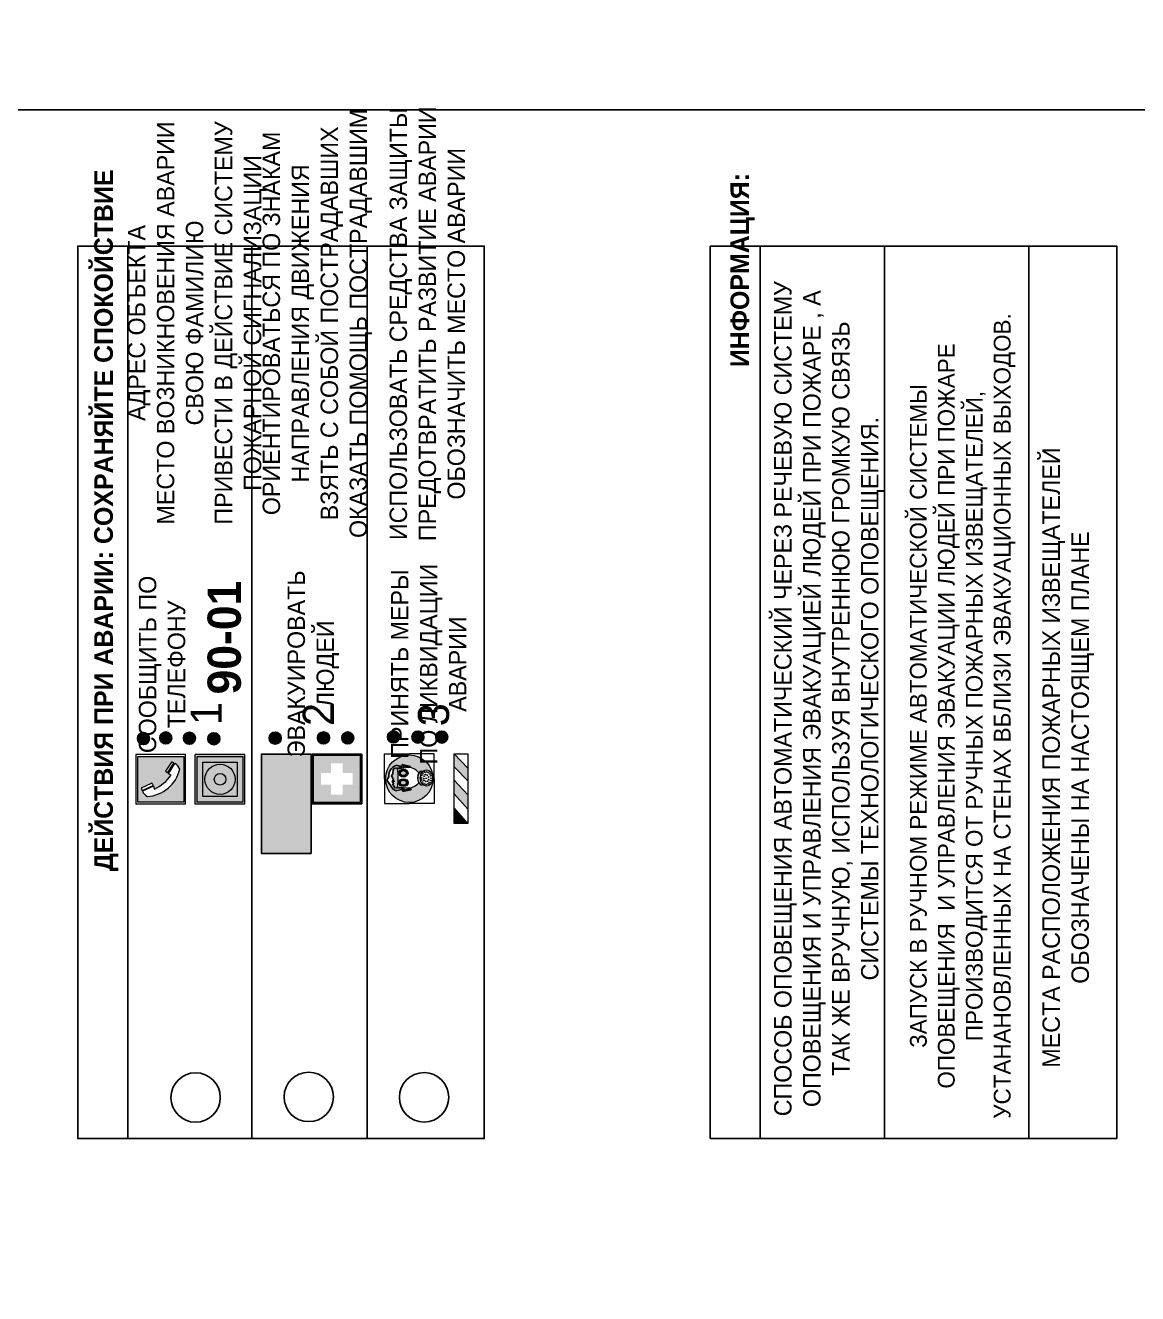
# Model space of a CAD drawing. Header units: millimetres. Extents: x 13810 to 67229, y 12374 to 21950.
# Drawn here: x 21984.7 to 22163.8, y 13961.7 to 14166 of the extents above; entities that cross this region are included whole.
import ezdxf

# ---------------------------------------------------------------- set-up
doc = ezdxf.new("R2010")
doc.units = ezdxf.units.MM
doc.styles.add('обычный', font='arial.ttf')

# ---------------------------------------------------------------- blocks, each defined once
blk = doc.blocks.new('A$C38D26F80')
h = blk.add_hatch(color=5)
h.dxf.hatch_style = 1
h.paths.add_polyline_path([(-8.77, -4.48, 1), (-0.19, -4.48, 1)])
h.paths.add_polyline_path([(-6.75, -3.58), (-6.75, -3.31), (-6.62, -3.22), (-6.5, -3.22), (-6.42, -3.3), (-6.39, -3.28), (-6.59, -2.23), (-6.59, -2.01), (-6.38, -1.58), (-4.76, -0.4), (-4.13, -0.79, -0.362848), (-2.1, -2.1, -0.201049), (-2.17, -2.48, 0.085434), (-2.26, -3.13), (-1.9, -3.16), (-2.25, -4.7), (-2.4, -4.59), (-2.43, -4.34), (-2.36, -4.34), (-2.14, -3.34), (-2.47, -3.42), (-2.58, -1.95), (-2.77, -1.58), (-3.58, -1.52), (-3.92, -1.26), (-5.05, -1.73), (-4.87, -1.39), (-5.41, -1.6), (-5.41, -1.46), (-6.13, -1.87), (-6.18, -3.5), (-6.56, -3.47), (-6.37, -4.59), (-6.16, -4.43), (-6.16, -4.66), (-6.36, -4.79), (-6.37, -4.8), (-6.51, -4.76)], flags=16)
h.paths.add_polyline_path([(-6.51, -4.76), (-6.36, -4.79), (-6.37, -4.8)], flags=0)
h.paths.add_polyline_path([(-5.92, -2.34, 0.089508), (-2.67, -2.35), (-2.48, -3.88, -0.268602), (-3.4, -6.18, 0.262449), (-5.2, -6.18, -0.268602), (-6.11, -3.88)], flags=16)
edge = h.paths.add_edge_path(flags=16)
edge.add_ellipse((-5.19, -3.41), major_axis=(0, 0.842), ratio=0.848992, start_angle=0, end_angle=360)
edge = h.paths.add_edge_path(flags=0)
edge.add_ellipse((-5.19, -3.39), major_axis=(0, 0.665), ratio=0.853798, start_angle=0, end_angle=360)
edge = h.paths.add_edge_path(flags=0)
edge.add_ellipse((-5.19, -3.4), major_axis=(0, 0.528), ratio=0.864094, start_angle=0, end_angle=360)
edge = h.paths.add_edge_path(flags=16)
edge.add_ellipse((-3.47, -3.4), major_axis=(0, 0.842), ratio=0.848992, start_angle=0, end_angle=360)
h.paths.add_polyline_path([(-3.13, -6.45), (-3.13, -6.84, 0.383174), (-5.57, -6.85), (-5.57, -6.49, -0.369952)], flags=16)
edge = h.paths.add_edge_path(flags=0)
edge.add_ellipse((-3.47, -3.39), major_axis=(0, 0.665), ratio=0.853798, start_angle=0, end_angle=360)
edge = h.paths.add_edge_path(flags=0)
edge.add_ellipse((-3.47, -3.4), major_axis=(0, 0.528), ratio=0.864094, start_angle=0, end_angle=360)
edge = h.paths.add_edge_path(flags=16)
edge.add_ellipse((-4.34, -7.57), major_axis=(-1.48, 0), ratio=0.744955, start_angle=0, end_angle=360)
h.paths.add_polyline_path([(-5.01, -6.85, -1), (-5.15, -6.85, -1)], flags=0)
h.paths.add_polyline_path([(-5.33, -7.14, -1), (-5.47, -7.14, -1)], flags=0)
h.paths.add_polyline_path([(-4.61, -6.71, -1), (-4.74, -6.71, -1)], flags=16)
h.paths.add_polyline_path([(-5.43, -7.51, -1), (-5.57, -7.51, -1)], flags=0)
h.paths.add_polyline_path([(-4.26, -6.67, -1), (-4.4, -6.67, -1)], flags=16)
h.paths.add_polyline_path([(-4.74, -7.14, -1), (-4.88, -7.14, -1)], flags=0)
h.paths.add_polyline_path([(-4.93, -7.43, -1), (-5.07, -7.43, -1)], flags=0)
h.paths.add_polyline_path([(-4.41, -7.07, -1), (-4.54, -7.07, -1)], flags=0)
h.paths.add_polyline_path([(-5.33, -7.87, -1), (-5.46, -7.87, -1)], flags=0)
h.paths.add_polyline_path([(-3.8, -6.71, -1), (-3.94, -6.71, -1)], flags=16)
h.paths.add_polyline_path([(-4.85, -7.78, -1), (-4.98, -7.78, -1)], flags=0)
h.paths.add_polyline_path([(-3.96, -7.14, -1), (-4.1, -7.14, -1)], flags=0)
h.paths.add_polyline_path([(-4.33, -7.53, -1), (-4.47, -7.53, -1)], flags=0)
h.paths.add_polyline_path([(-5.09, -8.12, -1), (-5.23, -8.12, -1)], flags=0)
h.paths.add_polyline_path([(-3.5, -6.94, -1), (-3.64, -6.94, -1)], flags=0)
h.paths.add_polyline_path([(-4.54, -7.97, -1), (-4.68, -7.97, -1)], flags=0)
h.paths.add_polyline_path([(-3.66, -7.39, -1), (-3.8, -7.39, -1)], flags=0)
h.paths.add_polyline_path([(-4.73, -8.35, -1), (-4.86, -8.35, -1)], flags=0)
h.paths.add_polyline_path([(-4.09, -7.96, -1), (-4.23, -7.96, -1)], flags=0)
h.paths.add_polyline_path([(-3.77, -7.74, -1), (-3.91, -7.74, -1)], flags=0)
h.paths.add_polyline_path([(-3.22, -7.27, -1), (-3.35, -7.27, -1)], flags=0)
h.paths.add_polyline_path([(-4.34, -8.4, -1), (-4.47, -8.4, -1)], flags=0)
h.paths.add_polyline_path([(-3.16, -7.61, -1), (-3.3, -7.61, -1)], flags=0)
h.paths.add_polyline_path([(-3.9, -8.35, -1), (-4.04, -8.35, -1)], flags=0)
h.paths.add_polyline_path([(-3.32, -7.91, -1), (-3.46, -7.91, -1)], flags=0)
h.paths.add_polyline_path([(-3.55, -8.23, -1), (-3.69, -8.23, -1)], flags=0)
at = {"color": 5, "lineweight": 5}
for p, q in [((-4.48, 0), (-8.96, 0)), ((-8.96, 0), (-8.96, -4.48)), ((-4.48, 0), (0, 0)), ((0, 0), (0, -4.48)), ((-6.59, -2.01), (-6.38, -1.58)), ((-6.59, -2.23), (-6.59, -2.01)), ((-6.39, -3.28), (-6.59, -2.23)), ((-6.38, -1.58), (-4.76, -0.4)), ((-6.13, -1.87), (-6.18, -3.5)), ((-5.41, -1.46), (-6.13, -1.87)), ((-4.87, -1.39), (-5.41, -1.6)), ((-5.41, -1.6), (-5.41, -1.46)), ((-3.92, -1.26), (-5.05, -1.73)), ((-5.05, -1.73), (-4.87, -1.39)), ((-4.76, -0.4), (-4.13, -0.79)), ((-3.58, -1.52), (-3.92, -1.26)), ((-2.77, -1.58), (-3.58, -1.52)), ((-2.58, -1.95), (-2.77, -1.58)), ((-2.47, -3.42), (-2.58, -1.95)), ((-8.96, -8.96), (-8.96, -4.48)), ((-6.75, -3.31), (-6.62, -3.22)), ((-6.75, -3.58), (-6.75, -3.31)), ((-6.51, -4.76), (-6.75, -3.58)), ((-6.62, -3.22), (-6.5, -3.22)), ((-6.18, -3.5), (-6.56, -3.47)), ((-6.56, -3.47), (-6.37, -4.59)), ((-6.5, -3.22), (-6.42, -3.3)), ((-6.42, -3.3), (-6.39, -3.28)), ((-6.37, -4.59), (-6.16, -4.43)), ((-6.16, -4.43), (-6.16, -4.66)), ((-5.92, -2.34), (-6.11, -3.88)), ((-2.67, -2.34), (-2.48, -3.88)), ((-2.14, -3.34), (-2.47, -3.42)), ((-2.43, -4.34), (-2.4, -4.59)), ((-2.43, -4.34), (-2.36, -4.34)), ((-2.36, -4.34), (-2.14, -3.34)), ((-1.9, -3.16), (-2.26, -3.13)), ((-2.25, -4.7), (-1.9, -3.16)), ((0, -8.96), (0, -4.48)), ((-6.37, -4.8), (-6.51, -4.76)), ((-6.16, -4.66), (-6.37, -4.8)), ((-5.57, -6.49), (-5.57, -6.85)), ((-3.13, -6.45), (-3.13, -6.84)), ((-2.4, -4.59), (-2.25, -4.7)), ((-4.48, -8.96), (-8.96, -8.96)), ((-4.48, -8.96), (0, -8.96))]:
    blk.add_line(p, q, dxfattribs=at)
at = {"color": 5}
for p, q in [((-6.59, -2.01), (-6.38, -1.58)), ((-6.59, -2.23), (-6.59, -2.01)), ((-6.39, -3.28), (-6.59, -2.23)), ((-6.38, -1.58), (-4.76, -0.4)), ((-6.13, -1.87), (-6.18, -3.5)), ((-5.41, -1.46), (-6.13, -1.87)), ((-4.87, -1.39), (-5.41, -1.6)), ((-5.41, -1.6), (-5.41, -1.46)), ((-3.92, -1.26), (-5.05, -1.73)), ((-5.05, -1.73), (-4.87, -1.39)), ((-4.76, -0.4), (-4.13, -0.79)), ((-3.58, -1.52), (-3.92, -1.26)), ((-2.77, -1.58), (-3.58, -1.52)), ((-2.58, -1.95), (-2.77, -1.58)), ((-2.47, -3.42), (-2.58, -1.95)), ((-6.75, -3.31), (-6.62, -3.22)), ((-6.75, -3.58), (-6.75, -3.31)), ((-6.51, -4.76), (-6.75, -3.58)), ((-6.62, -3.22), (-6.5, -3.22)), ((-6.18, -3.5), (-6.56, -3.47)), ((-6.56, -3.47), (-6.37, -4.59)), ((-6.5, -3.22), (-6.42, -3.3)), ((-6.42, -3.3), (-6.39, -3.28)), ((-6.37, -4.59), (-6.16, -4.43)), ((-6.16, -4.43), (-6.16, -4.66)), ((-2.14, -3.34), (-2.47, -3.42)), ((-2.4, -4.59), (-2.43, -4.34)), ((-2.43, -4.34), (-2.36, -4.34)), ((-2.36, -4.34), (-2.14, -3.34)), ((-2.26, -3.13), (-1.9, -3.16)), ((-1.9, -3.16), (-2.25, -4.7)), ((-6.37, -4.8), (-6.51, -4.76)), ((-6.36, -4.79), (-6.51, -4.76)), ((-6.16, -4.66), (-6.37, -4.8)), ((-6.16, -4.66), (-6.36, -4.79)), ((-2.25, -4.7), (-2.4, -4.59))]:
    blk.add_line(p, q, dxfattribs=at)
at = {"color": 5, "lineweight": 5}
for centre, radius in [((-4.48, -4.48), 4.29), ((-5.08, -6.85), 0.0678), ((-4.67, -6.71), 0.0678), ((-4.33, -6.67), 0.0678), ((-3.87, -6.71), 0.0678), ((-5.5, -7.51), 0.0678), ((-5.4, -7.14), 0.0678), ((-5.4, -7.87), 0.0678), ((-5.16, -8.12), 0.0678), ((-5, -7.43), 0.0678), ((-4.91, -7.78), 0.0678), ((-4.81, -7.14), 0.0678), ((-4.79, -8.35), 0.0678), ((-4.61, -7.97), 0.0678), ((-4.47, -7.07), 0.0678), ((-4.4, -7.53), 0.0678), ((-4.4, -8.4), 0.0678), ((-4.16, -7.96), 0.0678), ((-4.03, -7.14), 0.0678), ((-3.97, -8.35), 0.0678), ((-3.84, -7.74), 0.0678), ((-3.73, -7.39), 0.0678), ((-3.62, -8.23), 0.0678), ((-3.57, -6.94), 0.0678), ((-3.39, -7.91), 0.0678), ((-3.28, -7.27), 0.0678), ((-3.23, -7.61), 0.0678)]:
    blk.add_circle(centre, radius, dxfattribs=at)
at = {"color": 5}
for centre, radius, start, end in [((-3.89, -2.66), 1.88, 17.387, 97.1599), ((-2.6, -2.2), 0.511, 326.3906, 11.8614), ((-0.35, -3.07), 1.91, 162.2553, 181.7878)]:
    blk.add_arc(centre, radius, start, end, dxfattribs=at)
at = {"color": 5, "lineweight": 5}
for centre, radius, start, end in [((-2.6, -2.2), 0.513, 326.4781, 11.7739), ((-3.66, -4.24), 2.47, 171.573, 231.7124), ((-4.28, 6.66), 9.15, 259.6987, 280.1569), ((-4.93, -4.24), 2.47, 308.2876, 8.427), ((-0.47, -3.05), 1.79, 161.5846, 182.4584), ((-4.33, -7.88), 1.87, 50.358, 131.5662), ((-4.34, -8.2), 1.82, 48.4943, 132.3565), ((-4.3, -7.78), 1.83, 60.5889, 119.4111)]:
    blk.add_arc(centre, radius, start, end, dxfattribs=at)
for centre, major_axis, ratio in [((-5.19, -3.41), (0, 0.842), 0.848992), ((-5.19, -3.39), (0, 0.665), 0.853798), ((-5.19, -3.4), (0, 0.528), 0.864094), ((-3.47, -3.4), (0, 0.842), 0.848992), ((-3.47, -3.39), (0, 0.665), 0.853798), ((-3.47, -3.4), (0, 0.528), 0.864094), ((-4.34, -7.57), (-1.48, 0), 0.744955)]:
    blk.add_ellipse(centre, major_axis=major_axis, ratio=ratio, dxfattribs=at)
blk = doc.blocks.new('A$C47DD6509')
at = {"lineweight": 5}
for points in [[(-8.69, 0), (-11.19, 0), (-11.19, -2.22)], [(-4.22, 0), (-6.45, 0), (-8.91, -2.22), (-6.61, -2.22)], [(0, 0), (-2.09, 0), (-4.36, -2.22), (-2.29, -2.22)]]:
    blk.add_hatch(color=242, dxfattribs=at).paths.add_polyline_path(points)
at = {"color": 242, "lineweight": 5}
for p, q in [((-11.19, -2.22), (-8.69, 0)), ((-11.19, -2.22), (-11.19, 0)), ((-11.19, 0), (-8.69, 0)), ((-11.19, 0), (0, 0)), ((-8.91, -2.22), (-6.45, 0)), ((-6.61, -2.22), (-4.22, 0)), ((-4.36, -2.22), (-2.09, 0)), ((-2.29, -2.22), (0, 0)), ((0, 0), (0, -2.22)), ((0, -2.22), (-11.19, -2.22))]:
    blk.add_line(p, q, dxfattribs=at)
blk = doc.blocks.new('A$C32E8229D')
at = {"true_color": 0xffffff}
blk.add_hatch(color=7, dxfattribs=at).paths.add_polyline_path([(0, 0), (0, -8), (16, -8), (16, 0)])
h = blk.add_hatch(color=126)
h.paths.add_polyline_path([(0.2, -0.2), (15.8, -0.2), (15.8, -7.8), (0.2, -7.8)])
h.paths.add_polyline_path([(13.49, -2.05), (12.08, -2.05), (11.37, -2.63, 0.162397), (11.29, -2.84), (11.29, -3.63), (10.35, -3.63), (10.35, -4.05), (11.68, -4.05), (11.68, -3.48), (12.26, -4.28), (11.29, -5.1), (11.29, -6.78), (11.85, -6.78), (11.85, -5.44), (12.8, -4.64), (12.8, -5.94), (14.46, -5.94), (14.46, -5.39), (13.45, -5.39), (13.45, -3.97), (12.46, -2.59), (13.15, -2.59), (13.69, -3.34), (14.18, -3)], flags=16)
h.paths.add_polyline_path([(10.74, -1.82, 1), (11.8, -1.82, 1)], flags=16)
h.paths.add_polyline_path([(9.39, -3.59), (5.99, -3.59), (6.56, -3.03), (5.91, -3.03), (5.1, -3.83), (5.91, -4.64), (6.56, -4.64), (5.99, -4.09), (9.39, -4.09)], flags=16)
h.paths.add_polyline_path([(4.29, -1.08), (1.72, -1.08), (1.72, -6.6), (4.29, -6.6)], flags=16)
at = {"color": 126}
blk.add_lwpolyline([(16, -8), (0, -8), (0, 0), (16, 0)], close=True, dxfattribs=at)
blk = doc.blocks.new('A$C18900ED3')
h = blk.add_hatch(color=126)
h.paths.add_polyline_path([(-0.18, -0.18), (-7.02, -0.18), (-7.02, -7.02), (-0.18, -7.02)])
h.paths.add_polyline_path([(-5.89, -4.46), (-5.89, -2.77), (-4.46, -2.77), (-4.46, -1.31), (-2.77, -1.31), (-2.77, -2.77), (-1.33, -2.77), (-1.33, -4.46), (-2.77, -4.46), (-2.77, -5.89), (-4.46, -5.89), (-4.46, -4.46)], flags=16)
at = {"color": 126}
for p, q in [((-7.2, 0), (-7.2, -7.2)), ((0, 0), (-7.2, 0)), ((0, -7.2), (0, 0)), ((-7.02, -7.02), (-7.02, -0.18)), ((-7.02, -0.18), (-0.18, -0.18)), ((-0.18, -0.18), (-0.18, -7.02)), ((-7.2, -7.2), (0, -7.2)), ((-0.18, -7.02), (-7.02, -7.02))]:
    blk.add_line(p, q, dxfattribs=at)
blk = doc.blocks.new('A$C456E1F9C')
at = {"lineweight": 5}
h = blk.add_hatch(color=242, dxfattribs=at)
h.paths.add_polyline_path([(0.51, -1.47), (0.51, -13.26), (12.29, -13.26), (12.29, -1.47)])
h.paths.add_polyline_path([(5.42, -4.95, -0.254479), (4.78, -5.4), (3.52, -2.53, -0.209735), (4.23, -2.4)], flags=16)
h.paths.add_polyline_path([(8.53, -8.6), (10.87, -10.17), (10.54, -10.76), (8.03, -9.13, -0.192251)], flags=16)
h.paths.add_polyline_path([(4.61, -5.49, 0.005518), (3.87, -5.72, 0.128647), (7.49, -10.01, 0.00809), (7.83, -9.33), (10.47, -10.97, -0.16736), (8.99, -12.25, -0.327862), (1.95, -3.95, -0.166952), (3.36, -2.62)], flags=16)
at = {"color": 242, "lineweight": 5}
for p, q in [((0, -13.77), (0, -0.97)), ((12.8, -0.97), (0, -0.97)), ((4.61, -5.49), (3.36, -2.62)), ((3.52, -2.53), (4.78, -5.4)), ((4.23, -2.4), (5.42, -4.95)), ((12.8, -13.77), (12.8, -0.97)), ((7.83, -9.33), (10.47, -10.97)), ((8.03, -9.13), (10.54, -10.76)), ((10.81, -10.12), (8.53, -8.6)), ((10.54, -10.76), (10.8, -10.3)), ((10.8, -10.3), (10.81, -10.12)), ((0, -13.77), (12.8, -13.77))]:
    blk.add_line(p, q, dxfattribs=at)
blk.add_lwpolyline([(0.51, -1.47), (12.29, -1.47), (12.29, -13.26), (0.51, -13.26)], close=True, dxfattribs=at)
for centre, radius, start, end in [((4.59, -5.34), 2.99, 114.2845, 152.1974), ((4.02, -3.27), 0.891, 76.3284, 123.7092), ((11.12, -3.31), 9.19, 183.9915, 256.6009), ((14.98, -39.1), 35.17, 107.1487, 108.4135), ((13.86, -0.94), 11.08, 205.5536, 234.8762), ((4.68, -4.59), 0.824, 276.9621, 334.0723), ((-13.31, 0.8), 23.44, 332.5487, 334.4027), ((8.94, -9.5), 0.989, 114.4092, 157.9388), ((7.87, -9.46), 3, 291.9291, 329.9329)]:
    blk.add_arc(centre, radius, start, end, dxfattribs=at)
blk = doc.blocks.new('A$C54414219')
at = {"true_color": 0xffffff}
h = blk.add_hatch(color=7, dxfattribs=at)
h.paths.add_polyline_path([(2.39, -9.45), (2.39, -18.3), (11.23, -18.3), (11.23, -9.45)], flags=0)
h.paths.add_polyline_path([(10.71, -13.87, -1), (2.92, -13.87, -1)], flags=0)
h.paths.add_polyline_path([(8.3, -13.87, -1), (5.33, -13.87, -1)], flags=0)
h.paths.add_polyline_path([(0.41, -7.47), (0.41, -20.27), (13.21, -20.27), (13.21, -7.47)])
h.paths.add_polyline_path([(0.92, -19.77), (12.71, -19.77), (12.71, -7.98), (0.92, -7.98)], flags=16)
h.paths.add_polyline_path([(11.23, -9.45), (11.23, -18.3), (2.39, -18.3), (2.39, -9.45)], flags=0)
at = {"lineweight": 5}
h = blk.add_hatch(color=242, dxfattribs=at)
h.paths.add_polyline_path([(12.71, -7.98), (0.92, -7.98), (0.92, -19.77), (12.71, -19.77)])
h.paths.add_polyline_path([(11.23, -18.3), (2.39, -18.3), (2.39, -9.45), (11.23, -9.45)], flags=16)
h.paths.add_polyline_path([(10.71, -13.87, -1), (2.92, -13.87, -1)], flags=0)
h.paths.add_polyline_path([(8.3, -13.87, -1), (5.33, -13.87, -1)], flags=0)
at = {"true_color": 0xffffff}
h = blk.add_hatch(color=7, dxfattribs=at)
h.paths.add_polyline_path([(2.39, -9.45), (2.39, -18.3), (11.23, -18.3), (11.23, -9.45)])
h.paths.add_polyline_path([(10.71, -13.87, -1), (2.92, -13.87, -1)], flags=16)
h.paths.add_polyline_path([(8.3, -13.87, -1), (5.33, -13.87, -1)], flags=0)
at = {"lineweight": 5}
h = blk.add_hatch(color=242, dxfattribs=at)
h.paths.add_polyline_path([(2.92, -13.87, 1), (10.71, -13.87, 1)])
h.paths.add_polyline_path([(8.3, -13.87, -1), (5.33, -13.87, -1)], flags=16)
at = {"color": 242, "lineweight": 5}
for p, q in [((0.41, -20.27), (0.41, -7.47)), ((0.41, -7.47), (13.21, -7.47)), ((0.41, -7.47), (13.21, -7.47)), ((13.21, -20.27), (13.21, -7.47)), ((0.41, -20.27), (13.21, -20.27))]:
    blk.add_line(p, q, dxfattribs=at)
for points in [[(0.92, -7.98), (12.71, -7.98), (12.71, -19.77), (0.92, -19.77)], [(2.39, -9.45), (11.23, -9.45), (11.23, -18.3), (2.39, -18.3)]]:
    blk.add_lwpolyline(points, close=True, dxfattribs=at)
for radius in [3.89, 1.49]:
    blk.add_circle((6.81, -13.87), radius, dxfattribs=at)

msp = doc.modelspace()

# ---------------------------------------------------------------- hatches: boundary and pattern name
at = {"lineweight": 0}
h = msp.add_hatch(color=256, dxfattribs=at)
h.dxf.hatch_style = 1
h.paths.add_polyline_path([(22003.68, 14050.11, 1), (22003.68, 14052.04, 1)])
h = msp.add_hatch(color=256, dxfattribs=at)
h.dxf.hatch_style = 1
h.paths.add_polyline_path([(22007.27, 14050.22, 1), (22007.27, 14052.15, 1)])
h = msp.add_hatch(color=256, dxfattribs=at)
h.dxf.hatch_style = 1
h.paths.add_polyline_path([(22011.08, 14050.18, 1), (22011.08, 14052.11, 1)])
h = msp.add_hatch(color=256, dxfattribs=at)
h.dxf.hatch_style = 1
h.paths.add_polyline_path([(22015.01, 14050.09, 1), (22015.01, 14052.03, 1)])
h = msp.add_hatch(color=256, dxfattribs=at)
h.dxf.hatch_style = 1
h.paths.add_polyline_path([(22024.89, 14050.18, 1), (22024.89, 14052.11, 1)])
h = msp.add_hatch(color=256, dxfattribs=at)
h.dxf.hatch_style = 1
h.paths.add_polyline_path([(22032.67, 14050.22, 1), (22032.67, 14052.15, 1)])
h = msp.add_hatch(color=256, dxfattribs=at)
h.dxf.hatch_style = 1
h.paths.add_polyline_path([(22036.57, 14050.21, 1), (22036.57, 14052.14, 1)])
h = msp.add_hatch(color=256, dxfattribs=at)
h.dxf.hatch_style = 1
h.paths.add_polyline_path([(22043.93, 14050.37, 1), (22043.93, 14052.3, 1)])
h = msp.add_hatch(color=256, dxfattribs=at)
h.dxf.hatch_style = 1
h.paths.add_polyline_path([(22047.87, 14050.37, 1), (22047.87, 14052.3, 1)])
h = msp.add_hatch(color=256, dxfattribs=at)
h.dxf.hatch_style = 1
h.paths.add_polyline_path([(22051.71, 14050.37, 1), (22051.71, 14052.3, 1)])

# ---------------------------------------------------------------- linework, layer by layer
at = {"color": 126, "lineweight": 0, "true_color": 0x008754}
for points in [[(21721.1, 14547.36), (22321.1, 14547.36), (22321.1, 14152.36), (21721.1, 14152.36)], [(21721.1, 14152.36), (22321.1, 14152.36), (22321.1, 13757.36), (21721.1, 13757.36)]]:
    msp.add_lwpolyline(points, close=True, dxfattribs=at)
for points in [[(22001.15, 13986.63), (22001.15, 14130.4), (21993.1, 14130.4), (21993.1, 13986.63)], [(22001.15, 13986.63), (22001.15, 14130.4), (22058.55, 14130.4), (22058.55, 13986.63)]]:
    msp.add_lwpolyline(points, close=True)
for points in [[(22021.14, 14045.05), (22021.14, 13986.63), (22021.14, 14130.4)], [(22039.72, 14045.05), (22039.72, 13986.63), (22039.72, 14130.4)]]:
    msp.add_lwpolyline(points)
at = {"color": 0}
msp.add_lwpolyline([(22094.95, 13986.65), (22094.95, 14130.41), (22160.4, 14130.41), (22160.4, 13986.65)], close=True, dxfattribs=at)
for points in [[(22103, 13986.65), (22103, 14130.41)], [(22122.99, 13986.65), (22122.99, 14130.41)], [(22146.24, 13986.65), (22146.24, 14130.41)]]:
    msp.add_lwpolyline(points, dxfattribs=at)
for centre, radius in [((22003.68, 14051.08), 0.966), ((22007.27, 14051.18), 0.966), ((22011.08, 14051.14), 0.966), ((22015.01, 14051.06), 0.966), ((22024.89, 14051.15), 0.966), ((22032.67, 14051.19), 0.966), ((22036.57, 14051.18), 0.966), ((22043.93, 14051.34), 0.966), ((22047.87, 14051.33), 0.966), ((22051.71, 14051.33), 0.966), ((22012.07, 13993.26), 3.98), ((22030.3, 13993.35), 3.98), ((22048.87, 13993.29), 3.98)]:
    msp.add_circle(centre, radius)

# ---------------------------------------------------------------- block references
at = {"rotation": 90}
for name, p, xscale, yscale, zscale in [('A$C456E1F9C', (22001.87, 14040.52), 0.625, 0.625, 0.625), ('A$C54414219', (22007.35, 14040.26), 0.625, 0.625, 0.625), ('A$C18900ED3', (22030.82, 14048.59), 1.111111111007631, 1.111111111007631, 1.111111111007631), ('A$C38D26F80', (22042.49, 14048.61), 0.8928571427240968, 0.8928571427240968, 0.8928571427240968)]:
    msp.add_blockref(name, p, dxfattribs=dict(at, xscale=xscale, yscale=yscale, zscale=zscale))
at = {"xscale": -1, "rotation": 90}
msp.add_blockref('A$C32E8229D', (22022.67, 14048.59), dxfattribs=at)
at = {"color": 242, "true_color": 0xc1121c, "rotation": 90}
msp.add_blockref('A$C47DD6509', (22053.71, 14048.61), dxfattribs=at)

# ---------------------------------------------------------------- texts
at = {"lineweight": 0, "attachment_point": 5, "rotation": 90, "style": 'обычный'}
for s, insert, char_height, width in [('\\pi-8.4,l8.4,t8.4;{\\fProxima Nova Rg|b0|i0|c204|p2;ОРИЕНТИРОВАТЬСЯ ПО ЗНАКАМ \\PНАПРАВЛЕНИЯ ДВИЖЕНИЯ\\PВЗЯТЬ С СОБОЙ ПОСТРАДАВШИХ\\PОКАЗАТЬ ПОМОЩЬ ПОСТРАДАВШИМ}', (22031.68, 14117.96), 2.8, 126.6484), ('\\pi-8.4,l8.4,t8.4;{\\fProxima Nova Rg|b0|i0|c204|p2;ИСПОЛЬЗОВАТЬ СРЕДСТВА ЗАЩИТЫ \\PПРЕДОТВРАТИТЬ РАЗВИТИЕ АВАРИИ\\PОБОЗНАЧИТЬ МЕСТО АВАРИИ}', (22049.4, 14117.9), 2.8, 126.6484), ('\\pi-8.4,l8.4,t8.4;{\\fProxima Nova Rg|b0|i0|c204|p2;АДРЕС ОБЪЕКТА\\PМЕСТО ВОЗНИКНОВЕНИЯ АВАРИИ\\PСВОЮ ФАМИЛИЮ\\PПРИВЕСТИ В ДЕЙСТВИЕ СИСТЕМУ \\PПОЖАРНОЙ СИГНАЛИЗАЦИИ}', (22012.31, 14118.03), 2.8, 126.6484), ('{\\fProxima Nova Rg|b1|i0|c204|p2;ДЕЙСТВИЯ ПРИ АВАРИИ: СОХРАНЯЙТЕ СПОКОЙСТВИЕ\\H1.6644x; }', (21997.69, 14086.24), 3, 175.1736), ('{\\fProxima Nova Rg|b1|i0|c204|p2;ИНФОРМАЦИЯ:\\H1.1997x; }', (22100.14, 14126.55), 3, 175.1736), ('{\\fProxima Nova Rg|b0|i0|c204|p2;СПОСОБ ОПОВЕЩЕНИЯ АВТОМАТИЧЕСКИЙ ЧЕРЕЗ РЕЧЕВУЮ СИСТЕМУ ОПОВЕЩЕНИЯ И УПРАВЛЕНИЯ ЭВАКУАЦИЕЙ ЛЮДЕЙ ПРИ ПОЖАРЕ , А ТАК ЖЕ ВРУЧНУЮ, ИСПОЛЬЗУЯ ВНУТРЕННЮЮ ГРОМКУЮ СВЯЗЬ СИСТЕМЫ ТЕХНОЛОГИЧЕСКОГО ОПОВЕЩЕНИЯ.}', (22114.04, 14057.5), 2.8, 137.0334), ('{\\fProxima Nova Rg|b0|i0|c204|p2;\\P\\pt8.1;ЗАПУСК В РУЧНОМ РЕЖИМЕ АВТОМАТИЧЕСКОЙ СИСТЕМЫ ОПОВЕЩЕНИЯ  И УПРАВЛЕНИЯ ЭВАКУАЦИИ ЛЮДЕЙ ПРИ ПОЖАРЕ ПРОИЗВОДИТСЯ ОТ РУЧНЫХ ПОЖАРНЫХ ИЗВЕЩАТЕЛЕЙ, УСТАНАНОВЛЕННЫХ НА СТЕНАХ ВБЛИЗИ ЭВАКУАЦИОННЫХ ВЫХОДОВ. }', (22133.34, 14054.72), 2.7, 131.4512), ('\\pt8.4;{\\fProxima Nova Rg|b0|i0|c204|p2;\\PМЕСТА РАСПОЛОЖЕНИЯ ПОЖАРНЫХ ИЗВЕЩАТЕЛЕЙ ОБОЗНАЧЕНЫ НА НАСТОЯЩЕМ ПЛАНЕ}', (22150.25, 14048.02), 2.8, 118.5618), ('{\\fProxima Nova Rg|b0|i0|c204|p2;ПРИНЯТЬ МЕРЫ \\PПО ЛИКВИДАЦИИ \\PАВАРИИ}', (22049.6, 14063.08), 2.8, 126.6484), ('{\\fProxima Nova Rg|b0|i0|c204|p2;СООБЩИТЬ ПО \\PТЕЛЕФОНУ}', (22006.69, 14063.02), 2.8, 126.6484), ('{\\fProxima Nova Rg|b0|i0|c204|p2;ЭВАКУИРОВАТЬ \\PЛЮДЕЙ}', (22031.02, 14063.12), 2.8, 126.6484), ('{\\fProxima Nova Rg|b1|i0|c204|p2;\\H1.0714x;90-01\\fProxima Nova Rg|b0|i0|c204|p2;\\H0.93331x; \\H1.3449x; }', (22016.72, 14067.35), 5, 126.6484), ('{\\fProxima Nova Rg|b0|i0|c204|p2;1\\H1.1667x; }', (22013.76, 14055.12), 5, 126.6484), ('{\\fProxima Nova Rg|b0|i0|c204|p2;2\\H1.1967x; }', (22031.84, 14054.97), 5, 126.6484), ('{\\fProxima Nova Rg|b0|i0|c204|p2;3\\H1.1967x; }', (22050.42, 14054.91), 5, 126.6484)]:
    msp.add_mtext(s, dxfattribs=dict(at, insert=insert, char_height=char_height, width=width))

doc.saveas('drawing.dxf')
